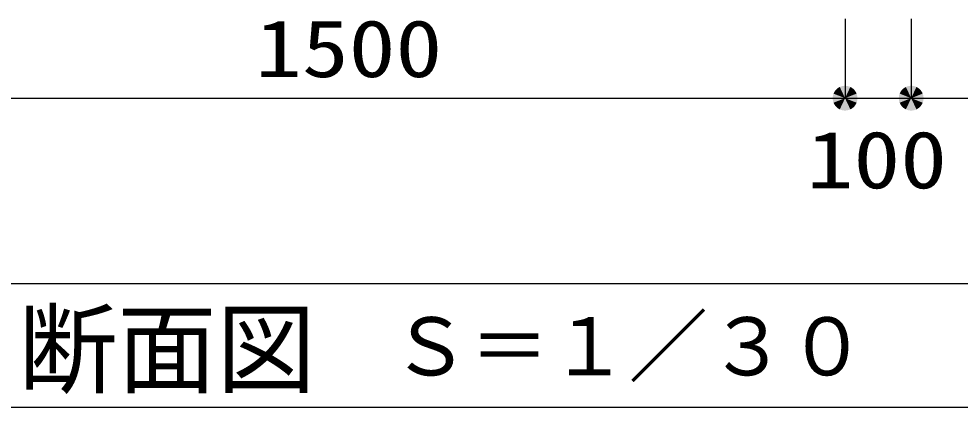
# Model space of a CAD drawing. Units: millimetres, scale not verified. Extents: x -21929 to 8910, y -6308 to 6308.
# Drawn here: x 508 to 1932, y -4732 to -4145 of the extents above; entities that cross this region are included whole.
import ezdxf
from ezdxf.enums import TextEntityAlignment as Align

# ---------------------------------------------------------------- set-up
doc = ezdxf.new("R2010")
doc.units = ezdxf.units.MM
doc.header["$LTSCALE"] = 30
doc.layers.add('0-6_機器', color=3, linetype='Continuous', lineweight=25)
doc.layers.add('1-6_00クル-フ-6寸法', color=132, linetype='Continuous', lineweight=25)
doc.styles.add('ＭＳ ゴシック', font='')
doc.styles.get('ＭＳ ゴシック').set_extended_font_data('MS Gothic')

msp = doc.modelspace()

# ---------------------------------------------------------------- linework, layer by layer
at = {"layer": '0-6_機器'}
msp.add_lwpolyline([(2004.91, -4732.1), (2004.91, -4545.79), (-24.42, -4545.79), (-24.42, -4732.1)], close=True, dxfattribs=at)
at = {"layer": '1-6_00クル-フ-6寸法', "color": 4}
for p, q in [((1757.81, -4144.73), (1757.81, -4264.73)), ((1757.81, -4144.73), (1757.81, -4264.73)), ((1857.81, -4144.73), (1857.81, -4264.73)), ((257.81, -4264.73), (1757.81, -4264.73)), ((1757.81, -4264.73), (1857.81, -4264.73)), ((1857.81, -4264.73), (2368.68, -4264.73))]:
    msp.add_line(p, q, dxfattribs=at)
at = {"layer": '1-6_00クル-フ-6寸法'}
for points in [[(1757.81, -4264.73), (1740.38, -4257.83), (1741.38, -4255.7)], [(1757.81, -4264.73), (1740.38, -4257.83), (1741.38, -4255.7)], [(1757.81, -4264.73), (1741.38, -4255.7), (1742.64, -4253.71)], [(1757.81, -4264.73), (1741.38, -4255.7), (1742.64, -4253.71)], [(1757.81, -4264.73), (1742.64, -4253.71), (1744.14, -4251.9)], [(1757.81, -4264.73), (1742.64, -4253.71), (1744.14, -4251.9)], [(1757.81, -4264.73), (1744.14, -4251.9), (1745.86, -4250.28)], [(1757.81, -4264.73), (1744.14, -4251.9), (1745.86, -4250.28)], [(1757.81, -4264.73), (1745.86, -4250.28), (1747.76, -4248.9)], [(1757.81, -4264.73), (1745.86, -4250.28), (1747.76, -4248.9)], [(1757.81, -4264.73), (1747.76, -4248.9), (1749.83, -4247.77)], [(1757.81, -4264.73), (1747.76, -4248.9), (1749.83, -4247.77)], [(1757.81, -4264.73), (1749.83, -4247.77), (1752.02, -4246.9)], [(1757.81, -4264.73), (1749.83, -4247.77), (1752.02, -4246.9)], [(1757.81, -4264.73), (1752.02, -4246.9), (1754.3, -4246.31)], [(1757.81, -4264.73), (1752.02, -4246.9), (1754.3, -4246.31)], [(1757.81, -4264.73), (1754.3, -4246.31), (1756.63, -4246.02)], [(1757.81, -4264.73), (1754.3, -4246.31), (1756.63, -4246.02)], [(1757.81, -4264.73), (1756.63, -4246.02), (1758.99, -4246.02)], [(1757.81, -4264.73), (1756.63, -4246.02), (1758.99, -4246.02)], [(1757.81, -4264.73), (1758.99, -4246.02), (1761.33, -4246.31)], [(1757.81, -4264.73), (1758.99, -4246.02), (1761.33, -4246.31)], [(1757.81, -4264.73), (1761.33, -4246.31), (1763.61, -4246.9)], [(1757.81, -4264.73), (1761.33, -4246.31), (1763.61, -4246.9)], [(1757.81, -4264.73), (1763.61, -4246.9), (1765.8, -4247.77)], [(1757.81, -4264.73), (1763.61, -4246.9), (1765.8, -4247.77)], [(1757.81, -4264.73), (1765.8, -4247.77), (1767.86, -4248.9)], [(1757.81, -4264.73), (1765.8, -4247.77), (1767.86, -4248.9)], [(1757.81, -4264.73), (1767.86, -4248.9), (1769.76, -4250.28)], [(1757.81, -4264.73), (1767.86, -4248.9), (1769.76, -4250.28)], [(1757.81, -4264.73), (1769.76, -4250.28), (1771.48, -4251.9)], [(1757.81, -4264.73), (1769.76, -4250.28), (1771.48, -4251.9)], [(1757.81, -4264.73), (1771.48, -4251.9), (1772.98, -4253.71)], [(1757.81, -4264.73), (1771.48, -4251.9), (1772.98, -4253.71)], [(1757.81, -4264.73), (1772.98, -4253.71), (1774.24, -4255.7)], [(1757.81, -4264.73), (1772.98, -4253.71), (1774.24, -4255.7)], [(1757.81, -4264.73), (1774.24, -4255.7), (1775.24, -4257.83)], [(1757.81, -4264.73), (1774.24, -4255.7), (1775.24, -4257.83)], [(1857.81, -4264.73), (1840.38, -4257.83), (1841.38, -4255.7)], [(1857.81, -4264.73), (1841.38, -4255.7), (1842.64, -4253.71)], [(1857.81, -4264.73), (1842.64, -4253.71), (1844.15, -4251.9)], [(1857.81, -4264.73), (1844.15, -4251.9), (1845.86, -4250.28)], [(1857.81, -4264.73), (1845.86, -4250.28), (1847.77, -4248.9)], [(1857.81, -4264.73), (1847.77, -4248.9), (1849.83, -4247.77)], [(1857.81, -4264.73), (1849.83, -4247.77), (1852.02, -4246.9)], [(1857.81, -4264.73), (1852.02, -4246.9), (1854.3, -4246.31)], [(1857.81, -4264.73), (1854.3, -4246.31), (1856.64, -4246.02)], [(1857.81, -4264.73), (1856.64, -4246.02), (1858.99, -4246.02)], [(1857.81, -4264.73), (1858.99, -4246.02), (1861.33, -4246.31)], [(1857.81, -4264.73), (1861.33, -4246.31), (1863.61, -4246.9)], [(1857.81, -4264.73), (1863.61, -4246.9), (1865.8, -4247.77)], [(1857.81, -4264.73), (1865.8, -4247.77), (1867.86, -4248.9)], [(1857.81, -4264.73), (1867.86, -4248.9), (1869.77, -4250.28)], [(1857.81, -4264.73), (1869.77, -4250.28), (1871.48, -4251.9)], [(1857.81, -4264.73), (1871.48, -4251.9), (1872.98, -4253.71)], [(1857.81, -4264.73), (1872.98, -4253.71), (1874.24, -4255.7)], [(1857.81, -4264.73), (1874.24, -4255.7), (1875.25, -4257.83)], [(1757.81, -4264.73), (1739.06, -4264.73), (1739.21, -4262.38)], [(1757.81, -4264.73), (1739.06, -4264.73), (1739.21, -4262.38)], [(1757.81, -4264.73), (1739.21, -4267.08), (1739.06, -4264.73)], [(1757.81, -4264.73), (1739.21, -4267.08), (1739.06, -4264.73)], [(1757.81, -4264.73), (1739.21, -4262.38), (1739.65, -4260.07)], [(1757.81, -4264.73), (1739.21, -4262.38), (1739.65, -4260.07)], [(1757.81, -4264.73), (1739.65, -4269.39), (1739.21, -4267.08)], [(1757.81, -4264.73), (1739.65, -4269.39), (1739.21, -4267.08)], [(1757.81, -4264.73), (1739.65, -4260.07), (1740.38, -4257.83)], [(1757.81, -4264.73), (1739.65, -4260.07), (1740.38, -4257.83)], [(1757.81, -4264.73), (1740.38, -4271.63), (1739.65, -4269.39)], [(1757.81, -4264.73), (1740.38, -4271.63), (1739.65, -4269.39)], [(1757.81, -4264.73), (1741.38, -4273.76), (1740.38, -4271.63)], [(1757.81, -4264.73), (1741.38, -4273.76), (1740.38, -4271.63)], [(1757.81, -4264.73), (1742.64, -4275.75), (1741.38, -4273.76)], [(1757.81, -4264.73), (1742.64, -4275.75), (1741.38, -4273.76)], [(1757.81, -4264.73), (1744.14, -4277.57), (1742.64, -4275.75)], [(1757.81, -4264.73), (1744.14, -4277.57), (1742.64, -4275.75)], [(1757.81, -4264.73), (1745.86, -4279.18), (1744.14, -4277.57)], [(1757.81, -4264.73), (1745.86, -4279.18), (1744.14, -4277.57)], [(1757.81, -4264.73), (1747.76, -4280.56), (1745.86, -4279.18)], [(1757.81, -4264.73), (1747.76, -4280.56), (1745.86, -4279.18)], [(1757.81, -4264.73), (1749.83, -4281.7), (1747.76, -4280.56)], [(1757.81, -4264.73), (1749.83, -4281.7), (1747.76, -4280.56)], [(1757.81, -4264.73), (1752.02, -4282.56), (1749.83, -4281.7)], [(1757.81, -4264.73), (1752.02, -4282.56), (1749.83, -4281.7)], [(1757.81, -4264.73), (1754.3, -4283.15), (1752.02, -4282.56)], [(1757.81, -4264.73), (1754.3, -4283.15), (1752.02, -4282.56)], [(1757.81, -4264.73), (1756.63, -4283.44), (1754.3, -4283.15)], [(1757.81, -4264.73), (1756.63, -4283.44), (1754.3, -4283.15)], [(1757.81, -4264.73), (1758.99, -4283.44), (1756.63, -4283.44)], [(1757.81, -4264.73), (1758.99, -4283.44), (1756.63, -4283.44)], [(1757.81, -4264.73), (1775.24, -4257.83), (1775.97, -4260.07)], [(1757.81, -4264.73), (1775.24, -4257.83), (1775.97, -4260.07)], [(1757.81, -4264.73), (1775.97, -4260.07), (1776.41, -4262.38)], [(1757.81, -4264.73), (1775.97, -4260.07), (1776.41, -4262.38)], [(1757.81, -4264.73), (1776.41, -4262.38), (1776.56, -4264.73)], [(1757.81, -4264.73), (1776.41, -4262.38), (1776.56, -4264.73)], [(1757.81, -4264.73), (1761.33, -4283.15), (1758.99, -4283.44)], [(1757.81, -4264.73), (1763.61, -4282.56), (1761.33, -4283.15)], [(1757.81, -4264.73), (1765.8, -4281.7), (1763.61, -4282.56)], [(1757.81, -4264.73), (1767.86, -4280.56), (1765.8, -4281.7)], [(1757.81, -4264.73), (1769.76, -4279.18), (1767.86, -4280.56)], [(1757.81, -4264.73), (1771.48, -4277.57), (1769.76, -4279.18)], [(1757.81, -4264.73), (1772.98, -4275.75), (1771.48, -4277.57)], [(1757.81, -4264.73), (1774.24, -4273.76), (1772.98, -4275.75)], [(1757.81, -4264.73), (1775.24, -4271.63), (1774.24, -4273.76)], [(1757.81, -4264.73), (1775.97, -4269.39), (1775.24, -4271.63)], [(1757.81, -4264.73), (1776.41, -4267.08), (1775.97, -4269.39)], [(1757.81, -4264.73), (1776.56, -4264.73), (1776.41, -4267.08)], [(1757.81, -4264.73), (1761.33, -4283.15), (1758.99, -4283.44)], [(1757.81, -4264.73), (1763.61, -4282.56), (1761.33, -4283.15)], [(1757.81, -4264.73), (1765.8, -4281.7), (1763.61, -4282.56)], [(1757.81, -4264.73), (1767.86, -4280.56), (1765.8, -4281.7)], [(1757.81, -4264.73), (1769.76, -4279.18), (1767.86, -4280.56)], [(1757.81, -4264.73), (1771.48, -4277.57), (1769.76, -4279.18)], [(1757.81, -4264.73), (1772.98, -4275.75), (1771.48, -4277.57)], [(1757.81, -4264.73), (1774.24, -4273.76), (1772.98, -4275.75)], [(1757.81, -4264.73), (1775.24, -4271.63), (1774.24, -4273.76)], [(1757.81, -4264.73), (1775.97, -4269.39), (1775.24, -4271.63)], [(1757.81, -4264.73), (1776.41, -4267.08), (1775.97, -4269.39)], [(1757.81, -4264.73), (1776.56, -4264.73), (1776.41, -4267.08)], [(1857.81, -4264.73), (1839.06, -4264.73), (1839.21, -4262.38)], [(1857.81, -4264.73), (1839.21, -4267.08), (1839.06, -4264.73)], [(1857.81, -4264.73), (1839.21, -4262.38), (1839.65, -4260.07)], [(1857.81, -4264.73), (1839.65, -4269.39), (1839.21, -4267.08)], [(1857.81, -4264.73), (1839.65, -4260.07), (1840.38, -4257.83)], [(1857.81, -4264.73), (1840.38, -4271.63), (1839.65, -4269.39)], [(1857.81, -4264.73), (1841.38, -4273.76), (1840.38, -4271.63)], [(1857.81, -4264.73), (1842.64, -4275.75), (1841.38, -4273.76)], [(1857.81, -4264.73), (1844.15, -4277.57), (1842.64, -4275.75)], [(1857.81, -4264.73), (1845.86, -4279.18), (1844.15, -4277.57)], [(1857.81, -4264.73), (1847.77, -4280.56), (1845.86, -4279.18)], [(1857.81, -4264.73), (1849.83, -4281.7), (1847.77, -4280.56)], [(1857.81, -4264.73), (1852.02, -4282.56), (1849.83, -4281.7)], [(1857.81, -4264.73), (1854.3, -4283.15), (1852.02, -4282.56)], [(1857.81, -4264.73), (1856.64, -4283.44), (1854.3, -4283.15)], [(1857.81, -4264.73), (1858.99, -4283.44), (1856.64, -4283.44)], [(1857.81, -4264.73), (1875.25, -4257.83), (1875.97, -4260.07)], [(1857.81, -4264.73), (1875.97, -4260.07), (1876.42, -4262.38)], [(1857.81, -4264.73), (1876.42, -4262.38), (1876.56, -4264.73)], [(1857.81, -4264.73), (1861.33, -4283.15), (1858.99, -4283.44)], [(1857.81, -4264.73), (1863.61, -4282.56), (1861.33, -4283.15)], [(1857.81, -4264.73), (1865.8, -4281.7), (1863.61, -4282.56)], [(1857.81, -4264.73), (1867.86, -4280.56), (1865.8, -4281.7)], [(1857.81, -4264.73), (1869.77, -4279.18), (1867.86, -4280.56)], [(1857.81, -4264.73), (1871.48, -4277.57), (1869.77, -4279.18)], [(1857.81, -4264.73), (1872.98, -4275.75), (1871.48, -4277.57)], [(1857.81, -4264.73), (1874.24, -4273.76), (1872.98, -4275.75)], [(1857.81, -4264.73), (1875.25, -4271.63), (1874.24, -4273.76)], [(1857.81, -4264.73), (1875.97, -4269.39), (1875.25, -4271.63)], [(1857.81, -4264.73), (1876.42, -4267.08), (1875.97, -4269.39)], [(1857.81, -4264.73), (1876.56, -4264.73), (1876.42, -4267.08)]]:
    msp.add_solid(points, dxfattribs=at)

# ---------------------------------------------------------------- texts
at = {"layer": '0-6_機器', "color": 4, "style": 'ＭＳ ゴシック'}
for s, height, p in [('Ｂ－Ｂ断面図', 110, (56.82, -4732.07)), ('Ｓ＝１／３０', 87.98, (1070.38, -4710.4))]:
    msp.add_text(s, height=height, dxfattribs=at).set_placement(p, align=Align.BOTTOM_LEFT)
at = {"layer": '1-6_00クル-フ-6寸法', "color": 3, "style": 'ＭＳ ゴシック', "width": 1.2}
for s, p in [('1500', (865.53, -4258.89)), ('100', (1699.81, -4427.11))]:
    msp.add_text(s, height=86.66, dxfattribs=at).set_placement(p, align=Align.BOTTOM_LEFT)

doc.saveas('drawing.dxf')
